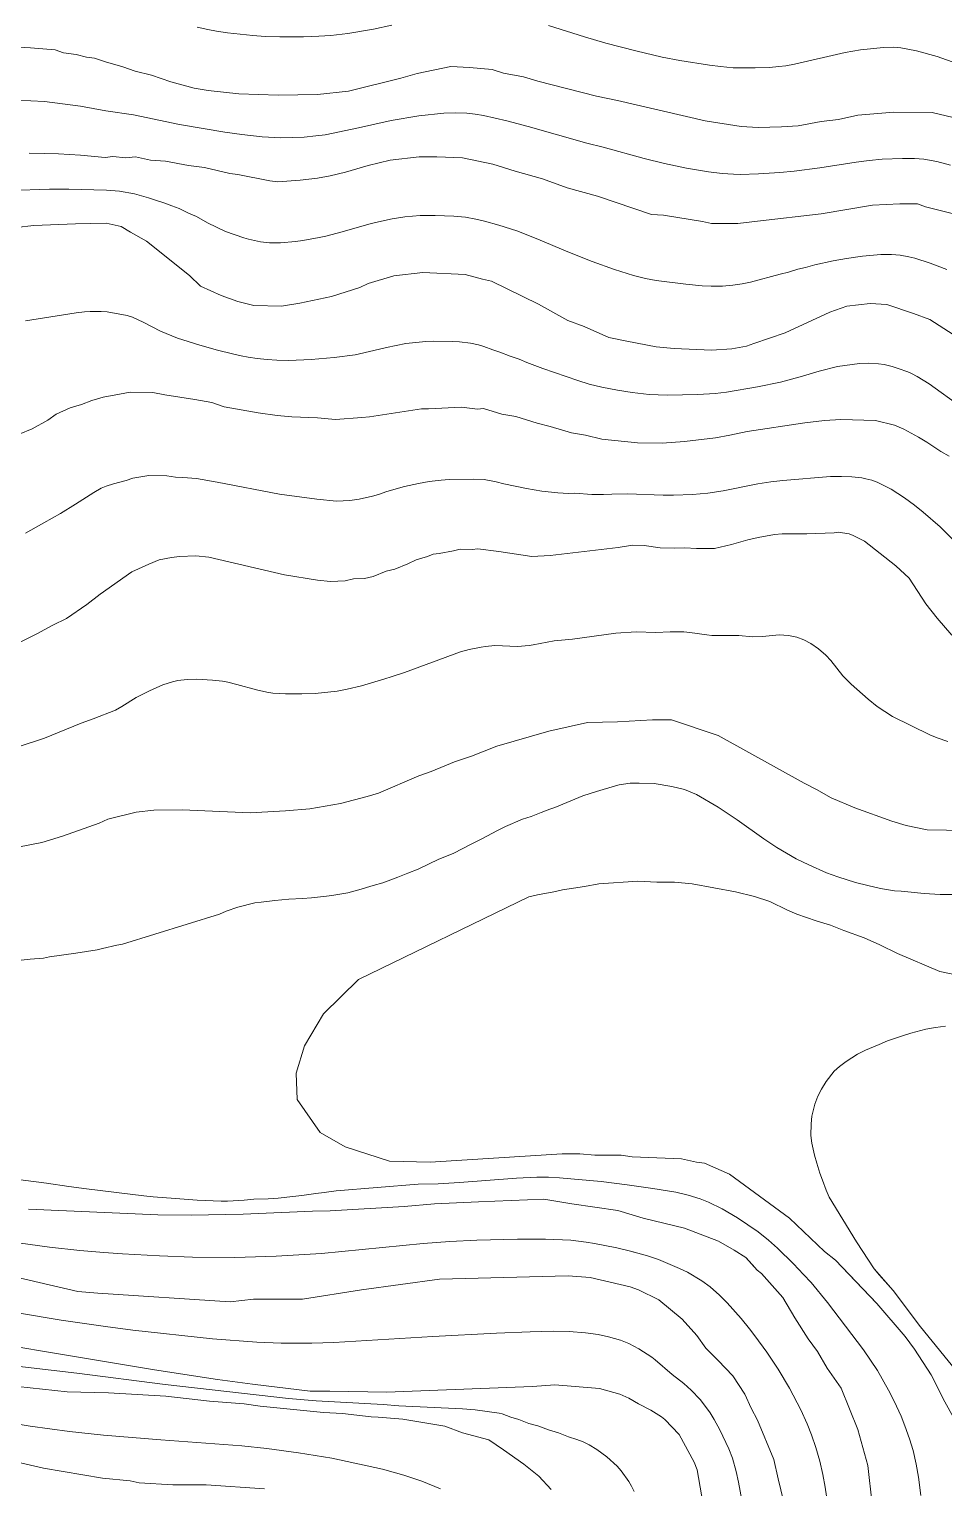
# Model space of a CAD drawing. Header units: metres. Extents: x 548946 to 557077, y 1838800 to 1845419.
# Drawn here: x 552091.6 to 552328.3, y 1842600.6 to 1842978.2 of the extents above; entities that cross this region are included whole.
import ezdxf

# ---------------------------------------------------------------- set-up
doc = ezdxf.new("R2010")
doc.units = ezdxf.units.M
doc.header["$LTSCALE"] = 28
doc.layers.add('1', color=7, linetype='Continuous', lineweight=13)
doc.layers.add('2', color=7, linetype='Continuous', lineweight=13)

msp = doc.modelspace()

# ---------------------------------------------------------------- linework, layer by layer
at = {"layer": '1'}
msp.add_line((552311.72, 1842655.67), (552315.24, 1842651.68), dxfattribs=at)
for points in [[(552332.6, 1842954.86), (552325.29, 1842956.57), (552315.37, 1842956.7), (552306.06, 1842955.89), (552301.1, 1842954.81), (552296.58, 1842954.3), (552290.62, 1842953.11), (552286.33, 1842952.87), (552280.25, 1842952.68), (552275.9, 1842952.95), (552266.59, 1842954.42), (552243.88, 1842959.7), (552238.41, 1842960.85), (552223.23, 1842964.71), (552219.55, 1842965.81), (552214.36, 1842966.74), (552211.46, 1842967.68), (552205.55, 1842968.27), (552200.69, 1842968.48), (552192, 1842966.72), (552187.82, 1842965.48), (552174.23, 1842962.15), (552166.21, 1842961.23), (552156.06, 1842961.08), (552145.85, 1842961.44), (552137.88, 1842962.31), (552134.25, 1842962.91), (552128.23, 1842964.5), (552123.2, 1842966.22), (552119.02, 1842967.26), (552115.83, 1842968.42), (552111.37, 1842969.69), (552108.47, 1842970.63), (552106.4, 1842970.9), (552103.78, 1842971.62), (552100.43, 1842972), (552098.31, 1842972.77), (552091.9, 1842973.31), (552087.55, 1842973.57)], [(552118.62, 1842956.01), (552111.46, 1842957.06), (552104.82, 1842958.24), (552095.54, 1842959.4), (552092.01, 1842959.64), (552085.82, 1842959.71)], [(552330.05, 1842942.99), (552326.54, 1842943.92), (552323.21, 1842944.51), (552320.71, 1842944.69), (552317.64, 1842944.72), (552312.36, 1842944.48), (552309.02, 1842944.16), (552305.63, 1842943.73), (552296.22, 1842942.25), (552289.6, 1842941.38), (552285.88, 1842941.05), (552280.38, 1842940.72), (552275.59, 1842940.56), (552273.89, 1842940.6), (552270.95, 1842940.82), (552267.47, 1842941.26), (552261.75, 1842942.21), (552256, 1842943.36), (552250.79, 1842944.64), (552240.12, 1842947.59), (552235.93, 1842948.65), (552220.75, 1842952.99), (552215.24, 1842954.47), (552209.21, 1842955.83), (552207.06, 1842956.18), (552204.84, 1842956.42), (552201.99, 1842956.49), (552198.92, 1842956.44), (552192.44, 1842955.77), (552185.32, 1842954.5), (552176.83, 1842952.58), (552168.17, 1842950.84), (552165.75, 1842950.52), (552162.78, 1842950.24), (552156.71, 1842950.04), (552151.85, 1842950.31), (552146.6, 1842950.9), (552142.23, 1842951.53), (552130.53, 1842953.51), (552118.62, 1842956.01)], [(552091.57, 1842946.03), (552095.64, 1842945.99), (552099.2, 1842945.89), (552104.84, 1842945.52), (552111.25, 1842944.98), (552113.26, 1842945.21), (552116.6, 1842944.83), (552119.11, 1842945.12), (552123.02, 1842944.29), (552126.87, 1842943.97), (552132.83, 1842942.88), (552136.96, 1842942.33), (552143.49, 1842940.79)], [(552143.49, 1842940.79), (552145.55, 1842940.52), (552153.87, 1842938.93), (552155.93, 1842938.66), (552161.73, 1842939.07), (552166.24, 1842939.58), (552169.47, 1842940.21), (552173.43, 1842941.17), (552179.33, 1842942.86), (552185.02, 1842944.27), (552192.54, 1842945.14), (552197.11, 1842945.15), (552203.75, 1842944.89), (552211.56, 1842943.25), (552217.36, 1842941.37), (552224.45, 1842939.39), (552230.82, 1842937.07), (552238.68, 1842934.92), (552252.69, 1842930.17), (552255.76, 1842930.01), (552265.86, 1842928.37), (552268.2, 1842927.88), (552275.06, 1842927.9), (552280.08, 1842928.47), (552296.63, 1842930.37), (552309.84, 1842932.64), (552316.92, 1842932.94), (552321.49, 1842932.96), (552323.61, 1842932.19), (552331.2, 1842930.26)], [(552329.11, 1842915.92), (552324.8, 1842917.61), (552320.8, 1842918.85), (552319.28, 1842919.23), (552317, 1842919.66), (552314.81, 1842919.84), (552312.08, 1842919.79), (552307.32, 1842919.37), (552303.15, 1842918.81), (552299.66, 1842918.2), (552294.98, 1842917.17), (552292.56, 1842916.48), (552290.58, 1842916.01), (552288.15, 1842915.28), (552285.96, 1842914.78), (552278.28, 1842912.71), (552276.18, 1842912.27), (552273.76, 1842911.86), (552271.05, 1842911.64), (552268.08, 1842911.6), (552265.75, 1842911.73), (552261.59, 1842912.14), (552253.91, 1842913.11), (552251.12, 1842913.62), (552248.02, 1842914.38), (552243.1, 1842915.93), (552237.33, 1842918.02), (552231.04, 1842920.54), (552223.24, 1842923.82), (552217.78, 1842925.93), (552213.13, 1842927.44), (552209.46, 1842928.46), (552207.18, 1842929), (552204.52, 1842929.46), (552201.53, 1842929.78), (552196.71, 1842929.97), (552192.78, 1842929.89), (552188.84, 1842929.56), (552185.57, 1842929.06), (552181.2, 1842928.1), (552179.46, 1842927.66), (552172.64, 1842925.66), (552168.37, 1842924.57), (552166.68, 1842924.23), (552162.42, 1842923.44), (552160.54, 1842923.2), (552156.62, 1842922.83), (552153.79, 1842922.84), (552151.44, 1842923.1), (552148.33, 1842923.8), (552147.16, 1842924.14), (552142.43, 1842925.79), (552137.73, 1842928.03), (552134.92, 1842929.63), (552132.82, 1842930.55), (552130.4, 1842931.73), (552128.5, 1842932.39), (552126.41, 1842933.23), (552124.56, 1842933.77), (552122.45, 1842934.53), (552118.88, 1842935.56), (552114.99, 1842936.21), (552111.61, 1842936.45), (552101.87, 1842936.73), (552096.82, 1842936.74), (552086.76, 1842936.39)], [(552105.87, 1842904.99), (552103.73, 1842904.74), (552090.64, 1842902.65)], [(552332.95, 1842880.35), (552324.57, 1842886.37), (552321.48, 1842888.24), (552319.99, 1842889.03), (552319.04, 1842889.44), (552316.53, 1842890.35), (552314.95, 1842890.83), (552312.94, 1842891.32), (552311.4, 1842891.56), (552308.94, 1842891.72), (552306.5, 1842891.65), (552300.85, 1842890.81), (552296.08, 1842889.65), (552291.74, 1842888.31), (552286.07, 1842886.81), (552280.09, 1842885.54), (552272.07, 1842884.2), (552269.12, 1842883.83), (552264.65, 1842883.59), (552256.73, 1842883.44), (552252.04, 1842883.63), (552247.65, 1842884.11), (552243.83, 1842884.69), (552239.82, 1842885.45), (552236.55, 1842886.28), (552233.58, 1842887.22), (552224.54, 1842890.36), (552220.41, 1842891.89), (552218.4, 1842892.73), (552216.09, 1842893.5), (552213.42, 1842894.55), (552211.57, 1842895.15), (552209.26, 1842896.03), (552207.93, 1842896.44), (552205.79, 1842896.87), (552203, 1842897.2), (552201.11, 1842897.3), (552196.27, 1842897.39), (552194.27, 1842897.31), (552189.11, 1842896.77), (552184.09, 1842895.75), (552180.79, 1842894.94), (552175.97, 1842893.89), (552170.51, 1842893.13), (552164.55, 1842892.68), (552158.83, 1842892.4), (552155.68, 1842892.47), (552153.19, 1842892.63), (552150.62, 1842892.89), (552148.28, 1842893.24), (552146.46, 1842893.56), (552144.17, 1842894.08), (552140.33, 1842895.05), (552135.73, 1842896.35), (552129.94, 1842898.16), (552125.6, 1842899.99), (552121.11, 1842902.32), (552118.28, 1842903.59), (552116.96, 1842904.07), (552111.76, 1842904.99), (552110.21, 1842905.07), (552107.39, 1842905.06), (552105.87, 1842904.99)], [(552088.96, 1842873.32), (552092.36, 1842874.72), (552096.42, 1842876.96), (552098.53, 1842878.48), (552102.15, 1842880.16), (552105.11, 1842881.01), (552107.78, 1842882.08), (552110.73, 1842882.92), (552114.97, 1842883.66), (552117.7, 1842884.23), (552123.55, 1842884.14), (552126.67, 1842883.48), (552134.43, 1842882.33), (552138.84, 1842881.56), (552142.02, 1842880.4), (552150.83, 1842878.87), (552155.74, 1842878.16), (552159.59, 1842877.84), (552166.22, 1842877.58), (552170.85, 1842877.1), (552177.65, 1842877.62), (552179.66, 1842877.85), (552193.15, 1842879.9), (552194.93, 1842879.85), (552203.52, 1842880.33), (552207.64, 1842879.78), (552209.15, 1842879.96), (552213.89, 1842878.47), (552217.52, 1842877.87)], [(552217.52, 1842877.87), (552223.04, 1842876.21), (552226.45, 1842875.33), (552231.97, 1842873.68), (552235.6, 1842873.07), (552239.78, 1842872.03), (552249.04, 1842871.06), (552255.4, 1842871.02), (552261.2, 1842871.43), (552269.22, 1842872.35), (552272.95, 1842873.03), (552277.41, 1842874.05), (552292.4, 1842876.27), (552297.42, 1842876.85), (552301.71, 1842877.08), (552310.63, 1842876.83), (552315.6, 1842875.62), (552318, 1842874.63), (552321.8, 1842872.52), (552323.98, 1842871.25), (552327.55, 1842868.86), (552329.73, 1842867.59)], [(552242.41, 1842857.82), (552240.24, 1842857.71), (552237.24, 1842857.71), (552232.82, 1842858.01), (552231.16, 1842857.99), (552228.44, 1842858.12), (552224.31, 1842858.59), (552220.34, 1842859.25), (552214.41, 1842860.48), (552212.5, 1842860.97), (552209.36, 1842861.58), (552206.68, 1842861.72), (552200.29, 1842861.62), (552198.24, 1842861.46), (552195.14, 1842861.05), (552192.36, 1842860.54), (552188.71, 1842859.75), (552184.16, 1842858.52), (552181.96, 1842857.73), (552180.43, 1842857.28), (552177.01, 1842856.47), (552174.57, 1842856.16), (552171.14, 1842856), (552166.04, 1842856.49), (552156.37, 1842857.8), (552140.21, 1842860.93), (552134.85, 1842861.83), (552131.31, 1842862.14), (552129.44, 1842862.2), (552127.19, 1842862.51), (552122.52, 1842862.66), (552118.44, 1842861.97), (552116.71, 1842861.36), (552113.42, 1842860.49), (552111.47, 1842859.83), (552110.25, 1842859.31), (552108.28, 1842858.23), (552103.59, 1842855.17), (552099.65, 1842852.8), (552095.41, 1842850.34), (552090.64, 1842847.72)], [(552331.14, 1842845.65), (552327.4, 1842849.3), (552323, 1842853.16), (552320.76, 1842854.93), (552318.13, 1842856.87), (552314.67, 1842859.09), (552312.51, 1842860.25), (552311.1, 1842860.89), (552309.67, 1842861.41), (552308.14, 1842861.8), (552307.11, 1842861.99), (552304.54, 1842862.27), (552301.88, 1842862.39), (552299.03, 1842862.34), (552286.69, 1842861.32), (552283.6, 1842860.98), (552280.23, 1842860.49), (552271.26, 1842858.68), (552267.29, 1842858.04), (552263.29, 1842857.71), (552258.35, 1842857.55), (552255.71, 1842857.56), (552246.42, 1842857.88), (552242.41, 1842857.82)], [(552330.45, 1842821.32), (552326.65, 1842825.71), (552323.68, 1842829.44), (552319.36, 1842836.06), (552315.95, 1842839.23), (552307.85, 1842845.67), (552304.89, 1842847.11), (552303.83, 1842847.5), (552300.98, 1842847.93), (552299.98, 1842847.82), (552292.9, 1842847.51), (552286.54, 1842847.55), (552284.54, 1842847.32), (552280.3, 1842846.58), (552277.57, 1842846.01), (552273.39, 1842844.77), (552268.94, 1842843.76), (552264.36, 1842843.74), (552261.3, 1842843.9), (552258.51, 1842843.83), (552254.94, 1842843.93), (552250.81, 1842844.48), (552247.75, 1842844.63), (552244.01, 1842843.95), (552226.46, 1842841.94), (552221.66, 1842841.65)], [(552221.66, 1842841.65), (552213.13, 1842842.96), (552207.72, 1842843.61), (552206.21, 1842843.44), (552203.15, 1842843.6), (552201.42, 1842843.14), (552197.69, 1842842.46), (552196.18, 1842842.29), (552194.73, 1842841.62), (552191.78, 1842840.77), (552189.61, 1842839.76), (552186.21, 1842838.35), (552183.98, 1842837.85), (552180.59, 1842836.44), (552178.36, 1842835.93), (552175.57, 1842835.87), (552173.34, 1842835.36), (552169.55, 1842835.18), (552166.21, 1842835.56), (552157.67, 1842836.87), (552138.09, 1842841.49), (552134.74, 1842841.86), (552130.45, 1842841.63), (552128.44, 1842841.4), (552125.21, 1842840.77), (552122.54, 1842839.71), (552118.19, 1842837.68), (552109.96, 1842831.91), (552106.46, 1842829.23), (552101.28, 1842825.59), (552097.67, 1842823.9), (552093.6, 1842821.66), (552089.04, 1842819.36)], [(552349.23, 1842770.47), (552324.03, 1842770.89), (552318.56, 1842772.04), (552314.88, 1842773.14), (552305.33, 1842776.62), (552299.19, 1842779.22), (552295.39, 1842781.33), (552292.15, 1842782.99), (552269.9, 1842795.3), (552257.83, 1842799.41), (552252.93, 1842799.41), (552243.87, 1842798.85), (552236.14, 1842798.66), (552226.07, 1842796.47), (552212.65, 1842792.54), (552206.08, 1842790.01), (552201.68, 1842788.49), (552195.61, 1842786.02), (552192.43, 1842784.89), (552182.02, 1842780.4), (552179.07, 1842779.55), (552172.16, 1842777.75), (552164.19, 1842776.33), (552157.89, 1842775.86), (552148.81, 1842775.33), (552131.19, 1842776.11), (552123.83, 1842776.03), (552119.31, 1842775.51), (552111.9, 1842773.65), (552109.73, 1842772.64), (552100.21, 1842769.26), (552094.81, 1842767.62), (552081.88, 1842765.13)], [(552151.59, 1842752.21), (552155.14, 1842752.62), (552158.8, 1842752.94), (552162.36, 1842753.15), (552164.64, 1842753.31), (552168.58, 1842753.76), (552169.96, 1842753.92), (552174.07, 1842754.59), (552176.87, 1842755.41), (552180.64, 1842756.53), (552183.15, 1842757.22), (552186.98, 1842758.66), (552189.56, 1842759.65), (552192.23, 1842760.76), (552197.63, 1842763.27), (552201.35, 1842764.79), (552206.16, 1842767.24), (552208.89, 1842768.65), (552212.65, 1842770.68), (552214.92, 1842771.73), (552219.29, 1842773.63), (552221.5, 1842774.38), (552224.08, 1842775.38), (552226.38, 1842776.24), (552227.63, 1842776.68), (552234.86, 1842779.7), (552238.43, 1842780.81), (552243.35, 1842782.27), (552244.31, 1842782.58), (552247.16, 1842783.01), (552249.46, 1842782.97), (552253.36, 1842782.92), (552257.94, 1842782.15), (552261.22, 1842781.32), (552264.36, 1842780.09), (552269.93, 1842776.73), (552274.89, 1842773.51), (552281.74, 1842768.6), (552285.1, 1842766.29), (552290.12, 1842763.38), (552293.39, 1842761.85), (552298.01, 1842759.79), (552300.93, 1842758.73), (552305.49, 1842757.25), (552308.67, 1842756.52), (552311.95, 1842755.7), (552315.61, 1842755.12), (552317.32, 1842755.01), (552323.28, 1842754.4), (552326, 1842754.21), (552327.4, 1842754.17), (552331.49, 1842754.14)], [(552151.59, 1842752.21), (552155.14, 1842752.62), (552158.8, 1842752.94), (552162.36, 1842753.15), (552164.64, 1842753.31), (552168.58, 1842753.76), (552169.96, 1842753.92), (552174.07, 1842754.59), (552176.87, 1842755.41), (552180.64, 1842756.53), (552183.15, 1842757.22), (552186.98, 1842758.66), (552189.56, 1842759.65), (552189.82, 1842759.76)], [(552244.83, 1842686.72), (552237.97, 1842686.69), (552234.13, 1842687.01), (552229.55, 1842687), (552195.42, 1842684.85), (552184.87, 1842685.15), (552173.38, 1842688.84), (552166.87, 1842692.53), (552160.97, 1842701.13), (552160.66, 1842707.89), (552162.83, 1842714.95), (552167.8, 1842723.25), (552176.8, 1842732.15), (552220.92, 1842753.6), (552223.14, 1842754.11), (552227.38, 1842754.85), (552229.61, 1842755.36), (552235.35, 1842756.27), (552239.08, 1842756.95), (552249.17, 1842757.59), (552254.02, 1842757.39), (552258.59, 1842757.4), (552263.22, 1842756.92), (552274.38, 1842754.89), (552279.35, 1842753.68), (552283.31, 1842752.35), (552287.89, 1842750.08), (552290.29, 1842749.09), (552295.31, 1842747.38), (552299, 1842746.27), (552302.46, 1842744.89), (552307.76, 1842742.96), (552311.78, 1842741.13), (552316.36, 1842738.86), (552327.3, 1842734.27), (552333.55, 1842732.95)], [(552244.83, 1842686.72), (552237.97, 1842686.69), (552234.13, 1842687.01), (552229.55, 1842687), (552195.42, 1842684.85), (552184.87, 1842685.15), (552173.38, 1842688.84), (552166.87, 1842692.53), (552160.97, 1842701.13), (552160.66, 1842707.89), (552162.83, 1842714.95), (552167.8, 1842723.25), (552176.8, 1842732.15), (552220.92, 1842753.6), (552223.14, 1842754.11), (552227.38, 1842754.85), (552229.61, 1842755.36), (552235.35, 1842756.27), (552239.08, 1842756.95), (552249.17, 1842757.59), (552254.02, 1842757.39), (552258.59, 1842757.4), (552263.22, 1842756.92), (552274.38, 1842754.89), (552279.35, 1842753.68), (552283.31, 1842752.35), (552287.89, 1842750.08), (552290.29, 1842749.09), (552295.31, 1842747.38), (552299, 1842746.27), (552302.46, 1842744.89), (552307.76, 1842742.96), (552311.78, 1842741.13), (552316.36, 1842738.86), (552327.3, 1842734.27), (552333.55, 1842732.95)], [(552082.45, 1842736.42), (552091.82, 1842737.39), (552095.28, 1842737.69), (552096.83, 1842738.06), (552103.62, 1842738.94), (552109.2, 1842739.88), (552110.56, 1842740.23), (552114.25, 1842741.05), (552115.72, 1842741.32), (552140.88, 1842749.09), (552142.58, 1842749.88), (552145.56, 1842750.92), (552150.02, 1842752.03), (552151.59, 1842752.21)], [(552082.45, 1842736.42), (552091.82, 1842737.39), (552095.28, 1842737.69), (552096.83, 1842738.06), (552103.62, 1842738.94), (552109.2, 1842739.88), (552110.56, 1842740.23), (552114.25, 1842741.05), (552115.72, 1842741.32), (552140.88, 1842749.09), (552142.58, 1842749.88), (552145.56, 1842750.92), (552150.02, 1842752.03), (552151.59, 1842752.21)], [(552328.8, 1842720.1), (552326.15, 1842719.7), (552323.7, 1842719.32), (552319.83, 1842718.28), (552317.42, 1842717.51), (552313.77, 1842716.29), (552311.58, 1842715.34), (552308.06, 1842713.84), (552305.99, 1842712.8), (552303.1, 1842710.98), (552301.35, 1842709.68), (552300, 1842708.43), (552297.91, 1842705.79), (552296.64, 1842703.75), (552295.75, 1842701.95), (552294.99, 1842699.87), (552294.15, 1842696.78), (552293.98, 1842694.76), (552293.93, 1842691.76), (552294.15, 1842689.79), (552294.91, 1842686.69), (552295.44, 1842684.65), (552296.23, 1842682.05), (552296.94, 1842680.24), (552297.93, 1842677.65), (552298.64, 1842675.84), (552305.74, 1842664.22), (552310.32, 1842657.25), (552311.72, 1842655.67)], [(552328.8, 1842720.1), (552326.15, 1842719.7), (552323.7, 1842719.32), (552319.83, 1842718.28), (552317.42, 1842717.51), (552313.77, 1842716.29), (552311.58, 1842715.34), (552308.06, 1842713.84), (552305.99, 1842712.8), (552303.1, 1842710.98), (552301.35, 1842709.68), (552300, 1842708.43), (552297.91, 1842705.79), (552296.64, 1842703.75), (552295.75, 1842701.95), (552294.99, 1842699.87), (552294.15, 1842696.78), (552293.98, 1842694.76), (552293.93, 1842691.76), (552294.15, 1842689.79), (552294.91, 1842686.69), (552295.44, 1842684.65), (552296.23, 1842682.05), (552296.94, 1842680.24), (552297.93, 1842677.65), (552298.64, 1842675.84), (552305.74, 1842664.22), (552310.32, 1842657.25), (552315.24, 1842651.68)], [(552305.46, 1842654.08), (552300.29, 1842659.52), (552297.49, 1842661.74), (552288.37, 1842670.35), (552272.84, 1842681.79), (552266.42, 1842684.61), (552264.35, 1842684.88), (552260.45, 1842685.71), (552247.68, 1842686.28), (552244.83, 1842686.72)], [(552328.62, 1842622.87), (552325.03, 1842629.83), (552320.71, 1842636.45), (552318.3, 1842639.73), (552310.97, 1842648.29), (552300.29, 1842659.52), (552297.49, 1842661.74), (552288.37, 1842670.35), (552272.84, 1842681.79), (552266.42, 1842684.61), (552264.35, 1842684.88), (552260.45, 1842685.71), (552247.68, 1842686.28), (552244.83, 1842686.72)], [(552123.71, 1842675.88), (552121.28, 1842676.2), (552106.4, 1842677.99), (552101.85, 1842678.56), (552096.06, 1842679.4), (552087.34, 1842680.6)], [(552123.71, 1842675.88), (552121.28, 1842676.2), (552106.4, 1842677.99), (552101.85, 1842678.56), (552096.06, 1842679.4), (552087.34, 1842680.6)], [(552298.28, 1842648.47), (552298.23, 1842648.53), (552293.97, 1842653.71), (552292.06, 1842655.82), (552289.47, 1842658.54), (552285.3, 1842662.63), (552282.95, 1842664.7), (552280.27, 1842666.83), (552274.97, 1842670.45), (552270.96, 1842672.77), (552267.4, 1842674.56), (552265.23, 1842675.43), (552262.14, 1842676.37), (552258.96, 1842677.09), (552253.04, 1842678.07), (552246.39, 1842679.04), (552239.63, 1842679.85), (552228.88, 1842680.85), (552226.05, 1842680.99), (552222.96, 1842681), (552217.7, 1842680.78), (552202.97, 1842679.58), (552197.45, 1842679.29), (552192.25, 1842679.2), (552171.02, 1842677.5), (552167.98, 1842677.05), (552165.81, 1842676.8), (552162.18, 1842676.29), (552159.82, 1842676.02), (552156.07, 1842675.59), (552153.4, 1842675.38), (552149.72, 1842675.26), (552147.25, 1842675.08), (552142.89, 1842674.78), (552141.3, 1842674.8), (552135.08, 1842675.08), (552129.45, 1842675.44), (552123.71, 1842675.88)], [(552322.4, 1842598.59), (552321.79, 1842603.36), (552321.2, 1842606.69), (552320.38, 1842610.21), (552319.45, 1842613.29), (552318.26, 1842616.67), (552317.27, 1842619.13), (552315.48, 1842622.99), (552314.05, 1842625.84), (552311.2, 1842630.98), (552307.57, 1842636.3), (552298.23, 1842648.53), (552293.97, 1842653.71), (552292.06, 1842655.82), (552289.47, 1842658.54), (552285.3, 1842662.63), (552282.95, 1842664.7), (552280.27, 1842666.83), (552274.97, 1842670.45), (552270.96, 1842672.77), (552267.4, 1842674.56), (552265.23, 1842675.43), (552262.14, 1842676.37), (552258.96, 1842677.09), (552253.04, 1842678.07), (552246.39, 1842679.04), (552239.63, 1842679.85), (552228.88, 1842680.85), (552226.05, 1842680.99), (552222.96, 1842681), (552217.7, 1842680.78), (552202.97, 1842679.58), (552197.45, 1842679.29), (552192.25, 1842679.2), (552171.02, 1842677.5), (552167.98, 1842677.05), (552165.81, 1842676.8), (552162.18, 1842676.29), (552159.82, 1842676.02), (552156.07, 1842675.59), (552153.4, 1842675.38), (552149.72, 1842675.26), (552147.25, 1842675.08), (552142.89, 1842674.78), (552141.3, 1842674.8), (552135.08, 1842675.08), (552129.45, 1842675.44), (552123.71, 1842675.88)], [(552091.44, 1842672.72), (552124.9, 1842671.21), (552133.54, 1842671.18), (552146.98, 1842671.45), (552164.93, 1842672.23), (552169.5, 1842672.25), (552188.67, 1842673.43), (552196.48, 1842674.07), (552207.85, 1842674.61), (552224.8, 1842675.28), (552232.05, 1842674.07), (552243.93, 1842672.38), (552250.52, 1842670.34), (552261.23, 1842667.76), (552269.99, 1842664.44), (552274.07, 1842662.11), (552277.09, 1842660.17), (552279.49, 1842657.52)], [(552091.44, 1842672.72), (552124.9, 1842671.21), (552133.54, 1842671.18), (552146.98, 1842671.45), (552164.93, 1842672.23), (552169.5, 1842672.25), (552188.67, 1842673.43), (552196.48, 1842674.07), (552207.85, 1842674.61), (552224.8, 1842675.28), (552232.05, 1842674.07), (552243.93, 1842672.38), (552250.52, 1842670.34), (552261.23, 1842667.76), (552269.99, 1842664.44), (552274.07, 1842662.11), (552277.09, 1842660.17), (552280, 1842656.95), (552281.12, 1842656.06), (552286.66, 1842649.83), (552289.8, 1842644.6), (552293.22, 1842639.15)], [(552060.34, 1842661.59), (552104.2, 1842651.36), (552109.33, 1842650.93), (552143.63, 1842648.76), (552149.65, 1842649.45), (552162.36, 1842649.38), (552177.63, 1842651.84), (552197.79, 1842654.6), (552231.13, 1842655.47), (552236.82, 1842655.05), (552247.16, 1842652.58), (552249.28, 1842651.8), (552254.56, 1842649.26), (552260.57, 1842644.2), (552264.45, 1842640.02), (552266.71, 1842636.77), (552269.97, 1842633.54), (552273.73, 1842629.55), (552276.82, 1842624.82), (552278.5, 1842621.2), (552280.13, 1842618.09), (552284.34, 1842607.9), (552285.42, 1842602.94), (552286.83, 1842597.25)], [(552328.14, 1842541.78), (552328.77, 1842543.87), (552330.31, 1842550.4), (552331.63, 1842554.36), (552333.72, 1842562.73), (552335.86, 1842575.17), (552336.56, 1842580.08), (552336.82, 1842586.71), (552336.08, 1842590.95), (552335.62, 1842597.25), (552334.59, 1842603.99), (552334.3, 1842606.5), (552332.95, 1842611.68), (552330.86, 1842618.81), (552328.62, 1842622.87), (552325.03, 1842629.83), (552320.71, 1842636.45), (552318.3, 1842639.73), (552310.97, 1842648.29), (552305.46, 1842654.08)], [(552315.24, 1842651.68), (552322.28, 1842642.27), (552332.49, 1842629.73), (552337.77, 1842620.67), (552343.59, 1842598.76), (552343.92, 1842595.8), (552344.26, 1842592.85), (552344.78, 1842588.32), (552345.01, 1842584.55), (552345.15, 1842582.47), (552345.08, 1842578.77), (552344.5, 1842572.55), (552343.36, 1842569.11), (552341.28, 1842562.06), (552339.17, 1842554.49), (552336.53, 1842544.55), (552329.89, 1842522.01), (552329.15, 1842518.89)], [(552315.24, 1842651.68), (552322.28, 1842642.27), (552332.49, 1842629.73)], [(552089.11, 1842645.82), (552099.86, 1842643.99), (552111.33, 1842642.32), (552118.37, 1842641.42), (552139.01, 1842639.14), (552150.5, 1842638.3), (552156.84, 1842638.06), (552164.73, 1842638.02), (552170.46, 1842638.16), (552196.08, 1842639.78), (552212.56, 1842640.63), (552221.3, 1842640.98), (552227.34, 1842641.09), (552231.33, 1842641.06), (552235.61, 1842640.71), (552238.84, 1842640.24), (552241.53, 1842639.68), (552243.13, 1842639.26), (552244.68, 1842638.76), (552246.83, 1842637.9), (552249.41, 1842636.6), (552252.72, 1842634.42), (552253.64, 1842633.74), (552258.04, 1842629.95), (552261.05, 1842627.55), (552262.94, 1842625.89), (552265.25, 1842623.41), (552266.66, 1842621.65), (552267.84, 1842620), (552268.93, 1842618.26), (552270.35, 1842615.6), (552272.66, 1842610.68), (552273.6, 1842608.23), (552274.56, 1842604.8), (552275.18, 1842602.07), (552276.22, 1842596.4)], [(552124.05, 1842631.12), (552060.84, 1842641.67)], [(552293.22, 1842639.15), (552295.62, 1842635.87), (552298.15, 1842631.58), (552301.79, 1842626.41), (552306.06, 1842615.72), (552308.66, 1842606.36), (552309.8, 1842596.33)], [(552085.43, 1842632.42), (552103.93, 1842630.23), (552126.8, 1842627.34)], [(552267.48, 1842587.82), (552264.47, 1842605.27), (552263.74, 1842607.21), (552259.87, 1842614.39), (552256.12, 1842618.29), (552255.28, 1842618.95), (552252.54, 1842620.67), (552249.3, 1842622.33), (552246.84, 1842623.83), (552244.44, 1842624.83), (552239.2, 1842626.26), (552227.65, 1842627.22), (552221.86, 1842626.81), (552188.46, 1842625.53), (552184.17, 1842625.3), (552169.39, 1842625.64), (552164.32, 1842625.57), (552149.37, 1842627.41), (552140.34, 1842628.66), (552124.05, 1842631.12)], [(552126.8, 1842627.34), (552158.7, 1842623.69), (552165.87, 1842623.08), (552183.18, 1842622.12), (552187.26, 1842621.81), (552203.74, 1842621.07), (552206.99, 1842620.75), (552213.28, 1842619.89), (552214.03, 1842619.72), (552216.26, 1842618.89), (552218.35, 1842618.26), (552220.94, 1842617.23), (552223.24, 1842616.64), (552226.04, 1842615.55), (552228.64, 1842614.8), (552231.18, 1842613.78), (552233.31, 1842613.12), (552234.98, 1842612.45), (552236.5, 1842611.73), (552238.55, 1842610.5), (552241.12, 1842608.56), (552243.82, 1842606.17), (552244.84, 1842605.01), (552246.82, 1842602.26), (552247.52, 1842601.01), (552248.15, 1842599.59)], [(552079.09, 1842618.72), (552091.87, 1842616.53), (552102.05, 1842615.14), (552110.81, 1842614.24), (552125.69, 1842612.99), (552146.63, 1842611.48), (552153.12, 1842610.75), (552161.29, 1842609.65), (552169.92, 1842608.22), (552183.01, 1842605.41), (552188.55, 1842603.87), (552193.23, 1842602.33), (552198.08, 1842600.3)], [(552117.73, 1842602.4), (552110.54, 1842603.1), (552095.25, 1842605.67), (552068.64, 1842611.77)], [(552152.53, 1842600.28), (552137.42, 1842601.35), (552128.77, 1842601.37), (552120.07, 1842601.9), (552117.73, 1842602.4)]]:
    msp.add_lwpolyline(points, dxfattribs=at)
at = {"layer": '2'}
for points in [[(552185.44, 1842979.16), (552180.67, 1842978.16), (552174.09, 1842977.04), (552169.7, 1842976.5), (552166.59, 1842976.31), (552162.61, 1842976.16), (552156.48, 1842976.15), (552152.68, 1842976.27), (552149.45, 1842976.48), (552142.88, 1842977.21), (552140.1, 1842977.62), (552137.82, 1842978.04), (552135.06, 1842978.68)], [(552331.75, 1842969.27), (552326.59, 1842971.11), (552321.26, 1842972.58), (552317.22, 1842973.36), (552315.34, 1842973.48), (552312.77, 1842973.4), (552306.78, 1842972.79), (552302.83, 1842972.1), (552289.73, 1842969.12), (552287.46, 1842968.7), (552285.63, 1842968.47), (552283.2, 1842968.26), (552279.48, 1842968.11), (552273.82, 1842968.19), (552270.52, 1842968.46), (552267.7, 1842968.8), (552259.99, 1842970.01), (552255.41, 1842970.91), (552248.61, 1842972.54), (552240.82, 1842974.56), (552235.31, 1842976.16), (552226, 1842979.11)], [(552088.23, 1842926.79), (552092.74, 1842927.31), (552103.61, 1842927.79), (552111.47, 1842927.93), (552115.38, 1842927.11), (552117.84, 1842925.61), (552121.92, 1842923.28), (552133.1, 1842914.4), (552135.95, 1842911.67), (552141.31, 1842909.24), (552145.55, 1842907.69), (552149.74, 1842906.65), (552156.87, 1842906.45), (552161.61, 1842907.24), (552169.8, 1842908.94), (552177.15, 1842911.31), (552179.32, 1842912.32), (552185.95, 1842914.35), (552193.48, 1842915.21), (552204.46, 1842914.69), (552208.93, 1842913.42), (552211.27, 1842912.93), (552223.39, 1842906.94), (552230.98, 1842902.73), (552235.23, 1842901.18), (552241.65, 1842898.36), (552246.33, 1842897.37), (552253.87, 1842895.95), (552258.5, 1842895.46), (552268.2, 1842895.05), (552273.49, 1842895.4), (552277.23, 1842896.08), (552279.18, 1842896.81), (552287.25, 1842899.52), (552298.83, 1842904.91), (552303.23, 1842906.43), (552309.25, 1842907.12), (552313.6, 1842906.85), (552320.47, 1842904.59), (552324.71, 1842903.04), (552330.74, 1842899.16)], [(552329.42, 1842793.8), (552326.64, 1842794.72), (552324.72, 1842795.5), (552315.08, 1842800.26), (552311.11, 1842802.79), (552308.77, 1842804.72), (552304.33, 1842808.64), (552302.24, 1842810.8), (552299.08, 1842814.77), (552297.76, 1842816.15), (552295.94, 1842817.72), (552293.95, 1842819.15), (552292.13, 1842820.12), (552290.27, 1842820.75), (552288.15, 1842821.18), (552285.7, 1842821.38), (552281.44, 1842820.94), (552278.85, 1842820.86), (552275.32, 1842821.23), (552268.26, 1842821.22), (552267.03, 1842821.34), (552262.62, 1842822.02), (552261, 1842822.16), (552257.48, 1842822.17), (552253.77, 1842822), (552248.67, 1842822.18), (552243.44, 1842821.85), (552232.22, 1842820.25), (552227.47, 1842819.83), (552222.07, 1842818.76), (552220.98, 1842818.63), (552217.99, 1842818.39), (552212.15, 1842818.62), (552209.67, 1842818.38), (552208.55, 1842818.22), (552205.51, 1842817.58), (552203.21, 1842816.95), (552188.73, 1842811.62), (552185.26, 1842810.48), (552183.6, 1842810.03)], [(552183.6, 1842810.03), (552177.59, 1842808.14), (552173.87, 1842807.3), (552171.33, 1842806.84), (552165.61, 1842806.21), (552162.13, 1842806.1), (552157.96, 1842806.13), (552154.66, 1842806.32), (552153.09, 1842806.51), (552150.43, 1842807.12), (552145.31, 1842808.56), (552143, 1842809.1), (552141.64, 1842809.35), (552139.02, 1842809.68), (552134.95, 1842809.91), (552132.47, 1842809.86), (552130.03, 1842809.55), (552128.67, 1842809.24), (552126.19, 1842808.41), (552122.72, 1842806.92), (552119.25, 1842805.15), (552115.59, 1842802.82), (552113.88, 1842801.92), (552108.13, 1842799.65), (552105.06, 1842798.55), (552095.54, 1842794.67), (552088.98, 1842792.44)], [(551813.52, 1842705.41), (551837.96, 1842706.77), (551848.16, 1842706.54), (551857.32, 1842706.07), (551870.28, 1842705.23), (551881.65, 1842704.33), (551886.89, 1842703.82), (551900.19, 1842702.14), (551915.56, 1842699.89), (551927.19, 1842697.99), (551936.15, 1842696.35), (551964.22, 1842690.82), (552000.71, 1842683.51), (552011.7, 1842681.14), (552019.31, 1842679.36), (552031.42, 1842676.39), (552049.64, 1842671.63), (552055.77, 1842670.17), (552063.78, 1842668.42), (552071.85, 1842666.85), (552086.26, 1842664.36), (552096.86, 1842662.9), (552104.73, 1842662.04)], [(552086.26, 1842664.36), (552096.86, 1842662.9), (552104.73, 1842662.04)], [(552104.73, 1842662.04), (552110.9, 1842661.46), (552115.73, 1842661.12), (552125.29, 1842660.65), (552133.85, 1842660.33), (552144.84, 1842660.21), (552155.5, 1842660.53), (552167.26, 1842661.25), (552193.58, 1842663.86), (552200.44, 1842664.35), (552207.42, 1842664.71), (552218.02, 1842664.96), (552225.25, 1842664.97), (552231.8, 1842664.66), (552235.75, 1842664.21), (552237.96, 1842663.85), (552243.69, 1842662.71), (552247.62, 1842661.77), (552248.13, 1842661.62)], [(552104.73, 1842662.04), (552110.9, 1842661.46), (552115.73, 1842661.12), (552125.29, 1842660.65), (552133.85, 1842660.33), (552144.84, 1842660.21), (552155.5, 1842660.53), (552167.26, 1842661.25), (552193.58, 1842663.86), (552200.44, 1842664.35), (552207.42, 1842664.71), (552218.02, 1842664.96), (552225.25, 1842664.97), (552231.8, 1842664.66), (552235.75, 1842664.21), (552237.96, 1842663.85), (552243.69, 1842662.71), (552247.62, 1842661.77), (552251.67, 1842660.59), (552254.47, 1842659.68), (552259.9, 1842657.38), (552261.95, 1842656.39), (552265.68, 1842654.13), (552267.84, 1842652.6), (552270.3, 1842650.47), (552272.3, 1842648.43), (552275.89, 1842644.41), (552278.07, 1842641.75), (552279.43, 1842639.96), (552282.51, 1842635.7), (552285.48, 1842631.3), (552288.41, 1842626.39), (552291.35, 1842620.76), (552293, 1842617.14), (552294.09, 1842614.31), (552295.22, 1842611.03), (552296.26, 1842607.46), (552297.04, 1842604.06), (552297.65, 1842600.72), (552298.21, 1842596.69)], [(552203.72, 1842614.78), (552199.2, 1842616.55), (552188.32, 1842618.35), (552181.91, 1842618.89), (552180.12, 1842618.94), (552172.65, 1842619.86), (552167.8, 1842620.07), (552151.34, 1842621.74), (552147.22, 1842622.29), (552138.24, 1842623.04), (552126.91, 1842624.28), (552112.08, 1842625.13), (552101.37, 1842625.43), (552085.42, 1842627.16)], [(552226.74, 1842600.13), (552223.55, 1842603.58), (552219.64, 1842606.69), (552214.38, 1842610.41), (552210.53, 1842613.02), (552203.72, 1842614.78)]]:
    msp.add_lwpolyline(points, dxfattribs=at)

doc.saveas('drawing.dxf')
